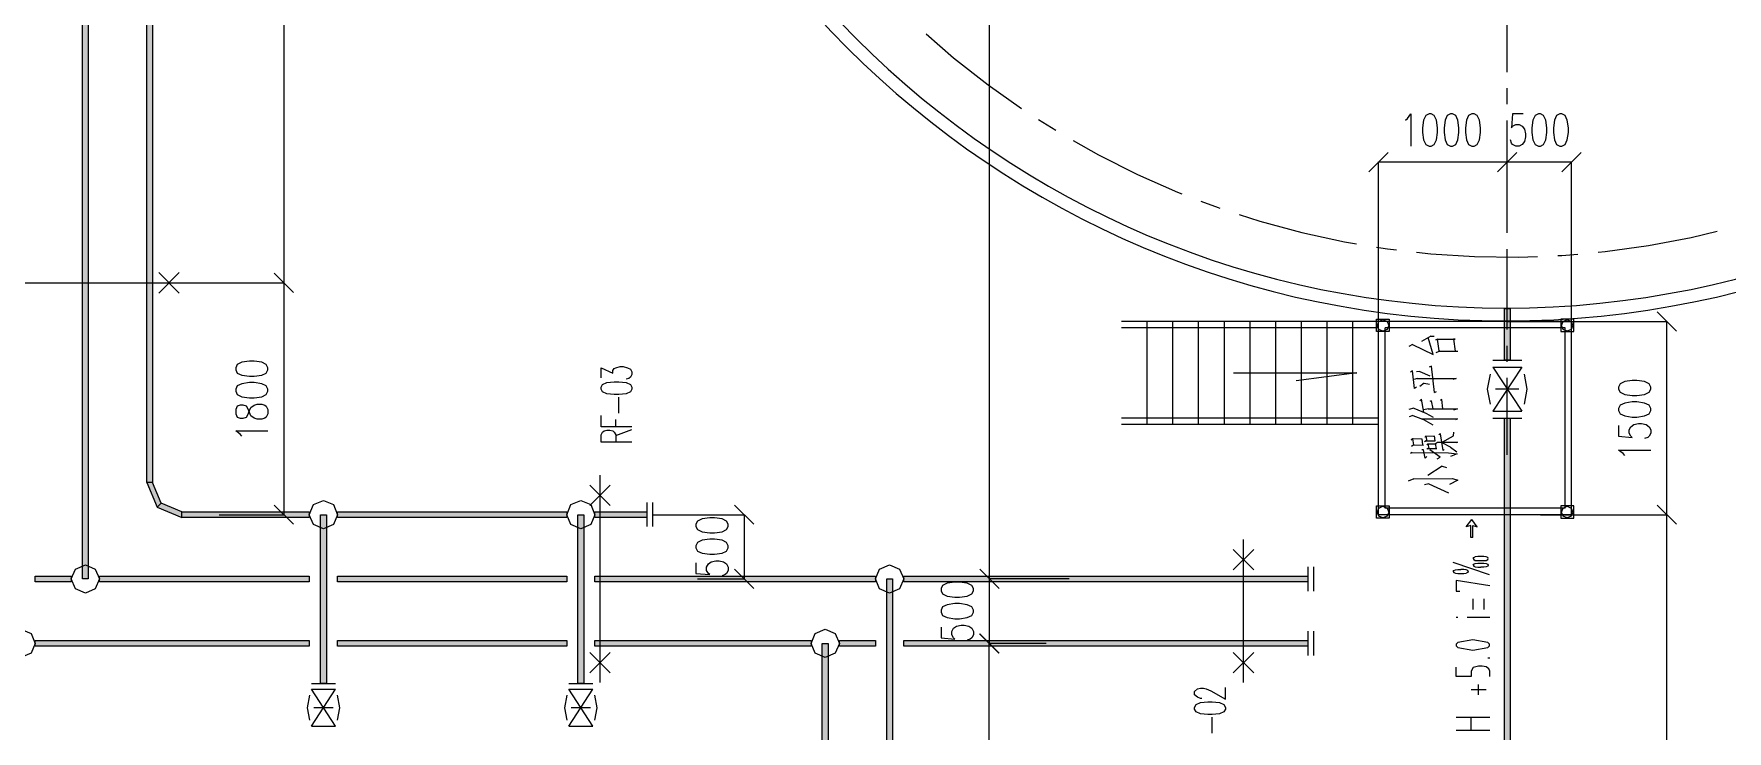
# Model space of a CAD drawing. Header units: millimetres. Extents: x 261 to 114907, y 32 to 1998430.
# Drawn here: x 73145 to 86307, y 1937865 to 1943283 of the extents above; entities that cross this region are included whole.
import ezdxf

# ---------------------------------------------------------------- set-up
doc = ezdxf.new("R2010")
doc.units = ezdxf.units.MM

msp = doc.modelspace()

# ---------------------------------------------------------------- hatches: boundary and pattern name
h = msp.add_hatch(color=0)
h.dxf.hatch_style = 2
h.paths.add_polyline_path([(73568, 1939048), (73523, 1939048), (73523, 1958352), (73568, 1958352)])
h = msp.add_hatch(color=0)
h.dxf.hatch_style = 2
h.paths.add_polyline_path([(74068, 1939798), (74023, 1939798), (74023, 1955741), (74068, 1955741)])
h = msp.add_hatch(color=0)
h.dxf.hatch_style = 2
h.paths.add_polyline_path([(84576, 1941148), (84621, 1941148), (84621, 1940748), (84576, 1940748)])
h = msp.add_hatch(color=0)
h.dxf.hatch_style = 2
h.paths.add_polyline_path([(84576, 1940298), (84621, 1940298), (84621, 1932054), (84576, 1932054)])
h = msp.add_hatch(color=0)
h.dxf.hatch_style = 2
h.paths.add_polyline_path([(74023, 1939798), (74103, 1939605), (74135, 1939637), (74068, 1939798)])
h = msp.add_hatch(color=0)
h.dxf.hatch_style = 2
h.paths.add_polyline_path([(74103, 1939605), (74296, 1939525), (74296, 1939570), (74135, 1939637)])
h = msp.add_hatch(color=0)
h.dxf.hatch_style = 2
h.paths.add_polyline_path([(75286, 1939570), (75286, 1939525), (74296, 1939525), (74296, 1939570)])
h = msp.add_hatch(color=0)
h.dxf.hatch_style = 2
h.paths.add_polyline_path([(75419, 1938235), (75374, 1938235), (75374, 1939547), (75419, 1939547)])
h = msp.add_hatch(color=0)
h.dxf.hatch_style = 2
h.paths.add_polyline_path([(77287, 1939570), (77287, 1939525), (75506, 1939525), (75506, 1939570)])
h = msp.add_hatch(color=0)
h.dxf.hatch_style = 2
h.paths.add_polyline_path([(77419, 1938235), (77374, 1938235), (77374, 1939547), (77419, 1939547)])
h = msp.add_hatch(color=0)
h.dxf.hatch_style = 2
h.paths.add_polyline_path([(77909, 1939570), (77909, 1939525), (77507, 1939525), (77507, 1939570)])
h = msp.add_hatch(color=0)
h.dxf.hatch_style = 2
h.paths.add_polyline_path([(73435, 1939070), (73435, 1939025), (73156, 1939025), (73156, 1939070)])
h = msp.add_hatch(color=0)
h.dxf.hatch_style = 2
h.paths.add_polyline_path([(75286, 1939070), (75286, 1939025), (73656, 1939025), (73656, 1939070)])
h = msp.add_hatch(color=0)
h.dxf.hatch_style = 2
h.paths.add_polyline_path([(77287, 1939070), (77287, 1939025), (75506, 1939025), (75506, 1939070)])
h = msp.add_hatch(color=0)
h.dxf.hatch_style = 2
h.paths.add_polyline_path([(79687, 1939070), (79687, 1939025), (77507, 1939025), (77507, 1939070)])
h = msp.add_hatch(color=0)
h.dxf.hatch_style = 2
h.paths.add_polyline_path([(83048, 1939070), (83048, 1939025), (79907, 1939025), (79907, 1939070)])
h = msp.add_hatch(color=0)
h.dxf.hatch_style = 2
h.paths.add_polyline_path([(79819, 1935072), (79775, 1935072), (79775, 1939048), (79819, 1939048)])
h = msp.add_hatch(color=0)
h.dxf.hatch_style = 2
h.paths.add_polyline_path([(75286, 1938570), (75286, 1938525), (73156, 1938525), (73156, 1938570)])
h = msp.add_hatch(color=0)
h.dxf.hatch_style = 2
h.paths.add_polyline_path([(77287, 1938570), (77287, 1938525), (75506, 1938525), (75506, 1938570)])
h = msp.add_hatch(color=0)
h.dxf.hatch_style = 2
h.paths.add_polyline_path([(79187, 1938570), (79187, 1938525), (77507, 1938525), (77507, 1938570)])
h = msp.add_hatch(color=0)
h.dxf.hatch_style = 2
h.paths.add_polyline_path([(79320, 1935072), (79274, 1935072), (79274, 1938547), (79320, 1938547)])
h = msp.add_hatch(color=0)
h.dxf.hatch_style = 2
h.paths.add_polyline_path([(79687, 1938570), (79687, 1938525), (79407, 1938525), (79407, 1938570)])
h = msp.add_hatch(color=0)
h.dxf.hatch_style = 2
h.paths.add_polyline_path([(83048, 1938570), (83048, 1938525), (79907, 1938525), (79907, 1938570)])

# ---------------------------------------------------------------- linework, layer by layer
at = {"color": 0, "lineweight": 0}
for points in [[(73568, 1939048), (73523, 1939048), (73523, 1958352), (73568, 1958352)], [(74068, 1939798), (74023, 1939798), (74023, 1955741), (74068, 1955741)], [(83990, 1942661), (83965, 1942649), (83948, 1942613), (83940, 1942554), (83940, 1942518), (83948, 1942459), (83965, 1942423), (83990, 1942411), (84006, 1942411), (84031, 1942423), (84048, 1942459), (84056, 1942518), (84056, 1942554), (84048, 1942613), (84031, 1942649), (84006, 1942661)], [(84157, 1942661), (84132, 1942649), (84115, 1942613), (84107, 1942554), (84107, 1942518), (84115, 1942459), (84132, 1942423), (84157, 1942411), (84173, 1942411), (84198, 1942423), (84215, 1942459), (84223, 1942518), (84223, 1942554), (84215, 1942613), (84198, 1942649), (84173, 1942661)], [(84323, 1942661), (84298, 1942649), (84282, 1942613), (84273, 1942554), (84273, 1942518), (84282, 1942459), (84298, 1942423), (84323, 1942411), (84340, 1942411), (84365, 1942423), (84382, 1942459), (84390, 1942518), (84390, 1942554), (84382, 1942613), (84365, 1942649), (84340, 1942661)], [(84840, 1942661), (84815, 1942649), (84798, 1942613), (84790, 1942554), (84790, 1942518), (84798, 1942459), (84815, 1942423), (84840, 1942411), (84856, 1942411), (84881, 1942423), (84898, 1942459), (84906, 1942518), (84906, 1942554), (84898, 1942613), (84881, 1942649), (84856, 1942661)], [(85007, 1942661), (84982, 1942649), (84965, 1942613), (84957, 1942554), (84957, 1942518), (84965, 1942459), (84982, 1942423), (85007, 1942411), (85023, 1942411), (85048, 1942423), (85065, 1942459), (85073, 1942518), (85073, 1942554), (85065, 1942613), (85048, 1942649), (85023, 1942661)], [(83681, 1940970), (83581, 1940970), (83581, 1941066), (83681, 1941066)], [(83587, 1941018), (83600, 1941049), (83632, 1941063), (83664, 1941049), (83677, 1941018), (83664, 1940986), (83632, 1940973), (83600, 1940986)], [(84576, 1941148), (84621, 1941148), (84621, 1940748), (84576, 1940748)], [(85015, 1940970), (85115, 1940970), (85115, 1941066), (85015, 1941066)], [(85015, 1940970), (85115, 1940970), (85115, 1941066), (85015, 1941066)], [(85019, 1941018), (85032, 1941049), (85064, 1941063), (85096, 1941049), (85109, 1941018), (85096, 1940986), (85064, 1940973), (85032, 1940986)], [(85019, 1941018), (85032, 1941049), (85064, 1941063), (85096, 1941049), (85109, 1941018), (85096, 1940986), (85064, 1940973), (85032, 1940986)], [(74714, 1940673), (74726, 1940648), (74761, 1940631), (74821, 1940623), (74857, 1940623), (74916, 1940631), (74952, 1940648), (74963, 1940673), (74963, 1940689), (74952, 1940714), (74916, 1940731), (74857, 1940739), (74821, 1940739), (74761, 1940731), (74726, 1940714), (74714, 1940689)], [(74714, 1940506), (74726, 1940481), (74761, 1940464), (74821, 1940456), (74857, 1940456), (74916, 1940464), (74952, 1940481), (74963, 1940506), (74963, 1940523), (74952, 1940548), (74916, 1940564), (74857, 1940573), (74821, 1940573), (74761, 1940564), (74726, 1940548), (74714, 1940523)], [(77691, 1940482), (77657, 1940482), (77600, 1940487), (77566, 1940502), (77554, 1940523), (77554, 1940538), (77566, 1940559), (77600, 1940574), (77657, 1940579), (77691, 1940579), (77748, 1940574), (77783, 1940559), (77794, 1940538), (77794, 1940523), (77783, 1940502), (77748, 1940487)], [(85464, 1940523), (85475, 1940498), (85511, 1940481), (85570, 1940473), (85606, 1940473), (85666, 1940481), (85701, 1940498), (85714, 1940523), (85714, 1940539), (85701, 1940564), (85666, 1940581), (85606, 1940589), (85570, 1940589), (85511, 1940581), (85475, 1940564), (85464, 1940539)], [(74714, 1940331), (74726, 1940306), (74749, 1940298), (74773, 1940298), (74797, 1940306), (74809, 1940323), (74821, 1940356), (74833, 1940381), (74857, 1940398), (74880, 1940406), (74916, 1940406), (74940, 1940398), (74952, 1940390), (74963, 1940365), (74963, 1940331), (74952, 1940306), (74940, 1940298), (74916, 1940290), (74880, 1940290), (74857, 1940298), (74833, 1940315), (74821, 1940340), (74809, 1940373), (74797, 1940390), (74773, 1940398), (74749, 1940398), (74726, 1940390), (74714, 1940365)], [(85464, 1940356), (85475, 1940331), (85511, 1940315), (85570, 1940306), (85606, 1940306), (85666, 1940315), (85701, 1940331), (85714, 1940356), (85714, 1940373), (85701, 1940398), (85666, 1940414), (85606, 1940423), (85570, 1940423), (85511, 1940414), (85475, 1940398), (85464, 1940373)], [(84576, 1940298), (84621, 1940298), (84621, 1932054), (84576, 1932054)], [(74023, 1939798), (74103, 1939605), (74135, 1939637), (74068, 1939798)], [(74103, 1939605), (74296, 1939525), (74296, 1939570), (74135, 1939637)], [(75286, 1939547), (75319, 1939625), (75397, 1939658), (75474, 1939625), (75506, 1939547), (75474, 1939470), (75397, 1939438), (75319, 1939470)], [(77287, 1939547), (77319, 1939625), (77397, 1939658), (77474, 1939625), (77507, 1939547), (77474, 1939470), (77397, 1939438), (77319, 1939470)], [(83681, 1939520), (83581, 1939520), (83581, 1939616), (83681, 1939616)], [(83587, 1939567), (83600, 1939599), (83632, 1939612), (83664, 1939599), (83677, 1939567), (83664, 1939535), (83632, 1939522), (83600, 1939535)], [(85015, 1939520), (85115, 1939520), (85115, 1939616), (85015, 1939616)], [(85015, 1939520), (85115, 1939520), (85115, 1939616), (85015, 1939616)], [(85019, 1939567), (85032, 1939599), (85064, 1939612), (85096, 1939599), (85109, 1939567), (85096, 1939535), (85064, 1939522), (85032, 1939535)], [(85019, 1939567), (85032, 1939599), (85064, 1939612), (85096, 1939599), (85109, 1939567), (85096, 1939535), (85064, 1939522), (85032, 1939535)], [(75286, 1939570), (75286, 1939525), (74296, 1939525), (74296, 1939570)], [(75419, 1938235), (75374, 1938235), (75374, 1939547), (75419, 1939547)], [(77287, 1939570), (77287, 1939525), (75506, 1939525), (75506, 1939570)], [(77419, 1938235), (77374, 1938235), (77374, 1939547), (77419, 1939547)], [(77909, 1939570), (77909, 1939525), (77507, 1939525), (77507, 1939570)], [(78292, 1939456), (78304, 1939431), (78340, 1939414), (78399, 1939406), (78435, 1939406), (78495, 1939414), (78530, 1939431), (78542, 1939456), (78542, 1939473), (78530, 1939498), (78495, 1939514), (78435, 1939522), (78399, 1939522), (78340, 1939514), (78304, 1939498), (78292, 1939473)], [(78292, 1939289), (78304, 1939264), (78340, 1939248), (78399, 1939239), (78435, 1939239), (78495, 1939248), (78530, 1939264), (78542, 1939289), (78542, 1939306), (78530, 1939331), (78495, 1939348), (78435, 1939356), (78399, 1939356), (78340, 1939348), (78304, 1939331), (78292, 1939306)], [(73435, 1939070), (73435, 1939025), (73156, 1939025), (73156, 1939070)], [(73435, 1939048), (73468, 1939125), (73546, 1939158), (73623, 1939125), (73656, 1939048), (73623, 1938970), (73546, 1938937), (73468, 1938970)], [(75286, 1939070), (75286, 1939025), (73656, 1939025), (73656, 1939070)], [(77287, 1939070), (77287, 1939025), (75506, 1939025), (75506, 1939070)], [(79687, 1939070), (79687, 1939025), (77507, 1939025), (77507, 1939070)], [(79687, 1939048), (79719, 1939125), (79797, 1939158), (79875, 1939125), (79907, 1939048), (79875, 1938970), (79797, 1938937), (79719, 1938970)], [(83048, 1939070), (83048, 1939025), (79907, 1939025), (79907, 1939070)], [(79819, 1935072), (79775, 1935072), (79775, 1939048), (79819, 1939048)], [(80198, 1938956), (80209, 1938931), (80245, 1938914), (80305, 1938906), (80340, 1938906), (80400, 1938914), (80436, 1938931), (80448, 1938956), (80448, 1938973), (80436, 1938998), (80400, 1939014), (80340, 1939023), (80305, 1939023), (80245, 1939014), (80209, 1938998), (80198, 1938973)], [(80198, 1938789), (80209, 1938764), (80245, 1938747), (80305, 1938739), (80340, 1938739), (80400, 1938747), (80436, 1938764), (80448, 1938789), (80448, 1938806), (80436, 1938831), (80400, 1938847), (80340, 1938856), (80305, 1938856), (80245, 1938847), (80209, 1938831), (80198, 1938806)], [(72936, 1938547), (72968, 1938625), (73045, 1938657), (73123, 1938625), (73156, 1938547), (73123, 1938470), (73045, 1938437), (72968, 1938470)], [(79187, 1938547), (79219, 1938625), (79297, 1938657), (79375, 1938625), (79407, 1938547), (79375, 1938470), (79297, 1938437), (79219, 1938470)], [(75286, 1938570), (75286, 1938525), (73156, 1938525), (73156, 1938570)], [(77287, 1938570), (77287, 1938525), (75506, 1938525), (75506, 1938570)], [(79187, 1938570), (79187, 1938525), (77507, 1938525), (77507, 1938570)], [(79320, 1935072), (79274, 1935072), (79274, 1938547), (79320, 1938547)], [(79687, 1938570), (79687, 1938525), (79407, 1938525), (79407, 1938570)], [(83048, 1938570), (83048, 1938525), (79907, 1938525), (79907, 1938570)], [(82304, 1937994), (82270, 1937994), (82213, 1937999), (82179, 1938015), (82167, 1938035), (82167, 1938050), (82179, 1938071), (82213, 1938087), (82270, 1938092), (82304, 1938092), (82361, 1938087), (82396, 1938071), (82407, 1938050), (82407, 1938035), (82396, 1938015), (82361, 1937999)]]:
    msp.add_lwpolyline(points, close=True, dxfattribs=at)
for points in [[(75089, 1948350), (75089, 1941348)], [(80573, 1939048), (80573, 1948300)], [(84598, 1942986), (84598, 1943611)], [(80081, 1943283), (80295, 1943097), (80562, 1942888), (80823, 1942703)], [(84598, 1942736), (84598, 1942861)], [(80955, 1942618), (81088, 1942534)], [(83806, 1942613), (83823, 1942625), (83848, 1942661), (83848, 1942411)], [(84598, 1941986), (84598, 1942611)], [(84723, 1942661), (84640, 1942661), (84632, 1942554), (84640, 1942566), (84665, 1942578), (84690, 1942578), (84715, 1942566), (84731, 1942542), (84740, 1942506), (84740, 1942482), (84731, 1942447), (84715, 1942423), (84690, 1942411), (84665, 1942411), (84640, 1942423), (84632, 1942435), (84623, 1942459)], [(81223, 1942454), (81420, 1942343), (81724, 1942191), (82034, 1942054), (82069, 1942040)], [(83673, 1942361), (83523, 1942211)], [(84673, 1942361), (84523, 1942211)], [(84523, 1942211), (84673, 1942361)], [(85023, 1942211), (85173, 1942361)], [(83598, 1940856), (83598, 1942288)], [(84598, 1942286), (83598, 1942286)], [(84598, 1941783), (84598, 1942288)], [(84598, 1941783), (84598, 1942288)], [(85098, 1942286), (84598, 1942286)], [(85098, 1940868), (85098, 1942288)], [(82216, 1941984), (82351, 1941933), (82363, 1941929)], [(82513, 1941880), (82674, 1941828), (83001, 1941740), (83333, 1941668), (83426, 1941653)], [(84598, 1941736), (84598, 1941861)], [(85304, 1941586), (85360, 1941591), (85696, 1941638), (86029, 1941702), (86231, 1941751)], [(83581, 1941627), (83668, 1941612), (83737, 1941605)], [(83892, 1941587), (84005, 1941574), (84344, 1941553), (84683, 1941549), (84834, 1941554)], [(84598, 1940985), (84598, 1941611)], [(84991, 1941560), (85022, 1941562), (85147, 1941572)], [(74116, 1941269), (74275, 1941428)], [(74116, 1941428), (74275, 1941269)], [(75014, 1941423), (75164, 1941273)], [(75164, 1941273), (75014, 1941423)], [(72740, 1941348), (74352, 1941348)], [(74355, 1941348), (75091, 1941348)], [(74355, 1941348), (75091, 1941348)], [(75089, 1941348), (75089, 1939547)], [(83599, 1941048), (81599, 1941048)], [(81799, 1940248), (81799, 1941048)], [(81999, 1940248), (81999, 1941048)], [(82199, 1940248), (82199, 1941048)], [(82399, 1940248), (82399, 1941048)], [(82599, 1940248), (82599, 1941048)], [(82799, 1940248), (82799, 1941048)], [(82999, 1940248), (82999, 1941048)], [(83199, 1940248), (83199, 1941048)], [(83399, 1940248), (83399, 1941048)], [(85098, 1941048), (83598, 1941048)], [(83598, 1939547), (83598, 1941048)], [(84602, 1941048), (85841, 1941048)], [(85098, 1939547), (85098, 1941048)], [(85914, 1940973), (85764, 1941123)], [(85839, 1939547), (85839, 1941048)], [(83599, 1940998), (81599, 1940998)], [(85048, 1940998), (83648, 1940998)], [(83648, 1939597), (83648, 1940998)], [(83861, 1940869), (84022, 1940791), (83984, 1940924)], [(84003, 1940935), (83931, 1940892)], [(84003, 1940935), (84029, 1940935)], [(84070, 1940820), (84057, 1940910), (84044, 1940906), (84060, 1940910), (84192, 1940912), (84180, 1940912), (84192, 1940818)], [(85048, 1939597), (85048, 1940998)], [(83861, 1940869), (83833, 1940854)], [(84073, 1940818), (84044, 1940805)], [(84073, 1940818), (84214, 1940818)], [(84598, 1940736), (84598, 1940860)], [(77554, 1940610), (77554, 1940687), (77645, 1940646), (77645, 1940667), (77657, 1940682), (77668, 1940687), (77703, 1940698), (77726, 1940698), (77760, 1940687), (77783, 1940677), (77794, 1940657), (77794, 1940636), (77783, 1940615), (77771, 1940605), (77748, 1940600)], [(82470, 1940649), (83428, 1940649)], [(83428, 1940649), (82958, 1940586)], [(83893, 1940537), (83877, 1940527), (83861, 1940664), (83846, 1940654)], [(83918, 1940660), (83893, 1940656)], [(83918, 1940660), (83997, 1940625)], [(84032, 1940496), (84010, 1940701), (83991, 1940693)], [(84467, 1940406), (84445, 1940523), (84467, 1940640)], [(84486, 1940748), (84711, 1940748)], [(84486, 1940694), (84711, 1940694)], [(84486, 1940694), (84711, 1940352)], [(84711, 1940694), (84486, 1940352)], [(84729, 1940640), (84751, 1940523), (84729, 1940406)], [(83899, 1940605), (83874, 1940597)], [(83899, 1940605), (84202, 1940605), (84176, 1940597)], [(83953, 1940570), (83918, 1940543)], [(83953, 1940570), (83994, 1940562)], [(84032, 1940496), (84047, 1940505)], [(84688, 1940523), (84508, 1940523)], [(84598, 1940013), (84598, 1940611)], [(77691, 1940337), (77691, 1940461)], [(83871, 1940374), (83833, 1940365)], [(83871, 1940374), (83965, 1940336), (84022, 1940306)], [(83950, 1940345), (83931, 1940445), (83918, 1940433)], [(83984, 1940369), (83950, 1940363)], [(83984, 1940369), (84211, 1940369), (84180, 1940359)], [(84006, 1940433), (83997, 1940427)], [(84006, 1940433), (84019, 1940369)], [(84098, 1940369), (84089, 1940441), (84079, 1940435)], [(77794, 1940230), (77554, 1940230), (77554, 1940317)], [(77668, 1940230), (77668, 1940286)], [(83599, 1940298), (81599, 1940298)], [(83599, 1940248), (81599, 1940248)], [(83864, 1940318), (83836, 1940308)], [(83864, 1940318), (83947, 1940287), (84019, 1940244)], [(83931, 1940293), (84211, 1940293), (84195, 1940285)], [(84486, 1940352), (84711, 1940352)], [(84486, 1940298), (84711, 1940298)], [(85464, 1940240), (85464, 1940156), (85570, 1940148), (85559, 1940156), (85547, 1940181), (85547, 1940206), (85559, 1940231), (85583, 1940248), (85618, 1940256), (85642, 1940256), (85678, 1940248), (85701, 1940231), (85714, 1940206), (85714, 1940181), (85701, 1940156), (85690, 1940148), (85666, 1940140)], [(74761, 1940156), (74749, 1940173), (74714, 1940198), (74963, 1940198)], [(77794, 1940111), (77554, 1940111), (77554, 1940168), (77566, 1940188), (77577, 1940199), (77600, 1940204), (77623, 1940204), (77645, 1940199), (77657, 1940188), (77668, 1940168), (77668, 1940111)], [(77668, 1940163), (77794, 1940209)], [(83871, 1940089), (83864, 1940136), (83852, 1940130), (83868, 1940138), (83934, 1940136), (83940, 1940089)], [(83969, 1940121), (83956, 1940113)], [(83975, 1940119), (83969, 1940156), (83959, 1940150), (83965, 1940159), (84025, 1940156)], [(83969, 1940121), (84038, 1940121)], [(84029, 1940159), (84035, 1940121)], [(84041, 1940101), (84057, 1940111), (84211, 1940111), (84198, 1940105)], [(84107, 1940054), (84101, 1940046), (84079, 1940175), (84066, 1940167)], [(84092, 1940111), (84180, 1940159), (84183, 1940189)], [(84158, 1940072), (84098, 1940103)], [(83858, 1940031), (83846, 1940023)], [(83871, 1940089), (83855, 1940077)], [(83858, 1940031), (84142, 1940029), (84208, 1940019), (84158, 1939999)], [(83871, 1940089), (83947, 1940087)], [(83972, 1939999), (83959, 1939986), (83947, 1940052), (83934, 1940050)], [(83981, 1940097), (83972, 1940091), (83981, 1940097), (84041, 1940097), (84044, 1940062)], [(83981, 1940062), (83972, 1940056)], [(83981, 1940097), (83988, 1940062)], [(83981, 1940062), (84051, 1940062)], [(84054, 1939980), (84076, 1939993), (83997, 1940052)], [(84158, 1940072), (84205, 1940036)], [(85511, 1940006), (85499, 1940023), (85464, 1940048), (85714, 1940048)], [(77546, 1938242), (77546, 1939853)], [(84092, 1939923), (83981, 1939851)], [(84092, 1939923), (84126, 1939915)], [(77626, 1939618), (77467, 1939777)], [(77467, 1939618), (77626, 1939777)], [(83871, 1939825), (83827, 1939808)], [(83871, 1939825), (84173, 1939827), (84214, 1939816), (84148, 1939781)], [(83988, 1939788), (83956, 1939780)], [(83988, 1939788), (84142, 1939718)], [(75014, 1939622), (75164, 1939473)], [(77909, 1939641), (77909, 1939454)], [(77954, 1939641), (77954, 1939454)], [(78742, 1939473), (78592, 1939622)], [(85048, 1939597), (83648, 1939597)], [(85914, 1939473), (85764, 1939622)], [(85764, 1939622), (85914, 1939473)], [(74585, 1939547), (75091, 1939547)], [(77957, 1939547), (78669, 1939547)], [(78667, 1939547), (78667, 1939048)], [(85098, 1939547), (83598, 1939547)], [(84315, 1939464), (84280, 1939453), (84323, 1939510)], [(84330, 1939370), (84315, 1939370), (84315, 1939464)], [(84365, 1939453), (84323, 1939510)], [(84330, 1939370), (84330, 1939464)], [(84330, 1939464), (84365, 1939453)], [(84857, 1939547), (85841, 1939547)], [(84857, 1939547), (85841, 1939547)], [(85839, 1934546), (85839, 1939547)], [(82548, 1938242), (82548, 1939353)], [(78292, 1939173), (78292, 1939089), (78399, 1939081), (78388, 1939089), (78375, 1939114), (78375, 1939139), (78388, 1939164), (78411, 1939181), (78447, 1939189), (78471, 1939189), (78506, 1939181), (78530, 1939164), (78542, 1939139), (78542, 1939114), (78530, 1939089), (78519, 1939081), (78495, 1939073)], [(82627, 1939118), (82468, 1939277)], [(82468, 1939118), (82627, 1939277)], [(84334, 1939206), (84338, 1939214)], [(84334, 1939206), (84338, 1939198)], [(84338, 1939214), (84350, 1939220)], [(84338, 1939198), (84350, 1939192), (84369, 1939190)], [(84435, 1939220), (84415, 1939222), (84392, 1939222), (84369, 1939222), (84350, 1939220)], [(84369, 1939190), (84392, 1939190), (84415, 1939190), (84435, 1939192), (84446, 1939198), (84450, 1939206)], [(84446, 1939214), (84435, 1939220)], [(84450, 1939206), (84446, 1939214)], [(78592, 1939123), (78742, 1938973)], [(80648, 1938973), (80498, 1939123)], [(80498, 1939123), (80648, 1938973)], [(83048, 1939141), (83048, 1938954)], [(83093, 1939141), (83093, 1938954)], [(84176, 1939179), (84458, 1939082)], [(84179, 1939106), (84183, 1939114), (84195, 1939119)], [(84179, 1939106), (84183, 1939098), (84195, 1939092)], [(84195, 1939119), (84214, 1939122)], [(84195, 1939092), (84214, 1939089)], [(84214, 1939122), (84238, 1939122)], [(84214, 1939089), (84238, 1939089), (84261, 1939089), (84280, 1939092)], [(84261, 1939122), (84238, 1939122)], [(84280, 1939119), (84261, 1939122)], [(84292, 1939114), (84280, 1939119)], [(84295, 1939106), (84292, 1939098), (84280, 1939092)], [(84295, 1939106), (84292, 1939114)], [(84334, 1939154), (84338, 1939163)], [(84334, 1939154), (84338, 1939146)], [(84338, 1939163), (84350, 1939168), (84369, 1939171)], [(84338, 1939146), (84350, 1939141)], [(84350, 1939141), (84369, 1939138)], [(84369, 1939171), (84392, 1939171), (84415, 1939171), (84435, 1939168), (84446, 1939163), (84450, 1939154)], [(84369, 1939138), (84392, 1939138)], [(84446, 1939146), (84435, 1939141), (84415, 1939138), (84392, 1939138)], [(84450, 1939154), (84446, 1939146)], [(78304, 1939048), (78669, 1939048)], [(81193, 1939048), (80571, 1939048)], [(81193, 1939048), (80571, 1939048)], [(80573, 1938547), (80573, 1939048)], [(84463, 1938994), (84200, 1939035), (84200, 1938953), (84229, 1938953)], [(84331, 1938892), (84331, 1938810)], [(84419, 1938810), (84419, 1938892)], [(80198, 1938672), (80198, 1938589), (80305, 1938581), (80293, 1938589), (80281, 1938614), (80281, 1938639), (80293, 1938664), (80317, 1938681), (80353, 1938689), (80376, 1938689), (80412, 1938681), (80436, 1938664), (80448, 1938639), (80448, 1938614), (80436, 1938589), (80424, 1938581), (80400, 1938572)], [(84214, 1938749), (84200, 1938749)], [(84463, 1938749), (84287, 1938749)], [(80646, 1938472), (80496, 1938622)], [(80498, 1938622), (80648, 1938472)], [(81013, 1938547), (80569, 1938547)], [(80571, 1934546), (80571, 1938547)], [(81013, 1938547), (80571, 1938547)], [(83048, 1938641), (83048, 1938454)], [(83093, 1938641), (83093, 1938454)], [(84214, 1938555), (84201, 1938542), (84201, 1938527), (84214, 1938514)], [(84448, 1938555), (84331, 1938575), (84214, 1938555)], [(84448, 1938514), (84461, 1938527), (84461, 1938542), (84448, 1938555)], [(77626, 1938477), (77467, 1938318)], [(77467, 1938477), (77626, 1938318)], [(82627, 1938477), (82468, 1938318)], [(82468, 1938477), (82627, 1938318)], [(84214, 1938514), (84331, 1938493), (84448, 1938514)], [(84463, 1938432), (84448, 1938432)], [(84317, 1938330), (84317, 1938289), (84200, 1938289), (84200, 1938361)], [(84375, 1938371), (84334, 1938359), (84317, 1938330)], [(84404, 1938371), (84375, 1938371)], [(84463, 1938330), (84454, 1938350), (84433, 1938365), (84404, 1938371)], [(84463, 1938289), (84463, 1938330)], [(75288, 1938145), (75269, 1938047), (75288, 1937950)], [(75303, 1938235), (75490, 1938235)], [(75303, 1938190), (75490, 1938190)], [(75490, 1937905), (75303, 1938190)], [(75303, 1937905), (75490, 1938190)], [(75506, 1937950), (75524, 1938047), (75506, 1938145)], [(77288, 1938145), (77269, 1938047), (77288, 1937950)], [(77303, 1938235), (77491, 1938235)], [(77303, 1938190), (77491, 1938190)], [(77491, 1937905), (77303, 1938190)], [(77303, 1937905), (77491, 1938190)], [(77506, 1937950), (77524, 1938047), (77506, 1938145)], [(82224, 1938118), (82213, 1938118), (82190, 1938128), (82167, 1938148), (82167, 1938174), (82190, 1938195), (82213, 1938200), (82236, 1938200), (82258, 1938195), (82293, 1938179), (82407, 1938113), (82407, 1938205)], [(84433, 1938187), (84317, 1938187)], [(84375, 1938146), (84375, 1938228)], [(75472, 1938047), (75322, 1938047)], [(77472, 1938047), (77322, 1938047)], [(75303, 1937905), (75490, 1937905)], [(77303, 1937905), (77491, 1937905)], [(82304, 1937850), (82304, 1937973)], [(84200, 1937973), (84463, 1937973)], [(84463, 1937871), (84200, 1937871)], [(84317, 1937871), (84317, 1937973)]]:
    msp.add_lwpolyline(points, dxfattribs=at)
for major_axis, ratio in [((0, 7247), 0.999257), ((0, 7147), 0.999246)]:
    msp.add_ellipse((84588, 1948300), major_axis=major_axis, ratio=ratio, start_param=0, end_param=6.283185, dxfattribs=at)

doc.saveas('drawing.dxf')
